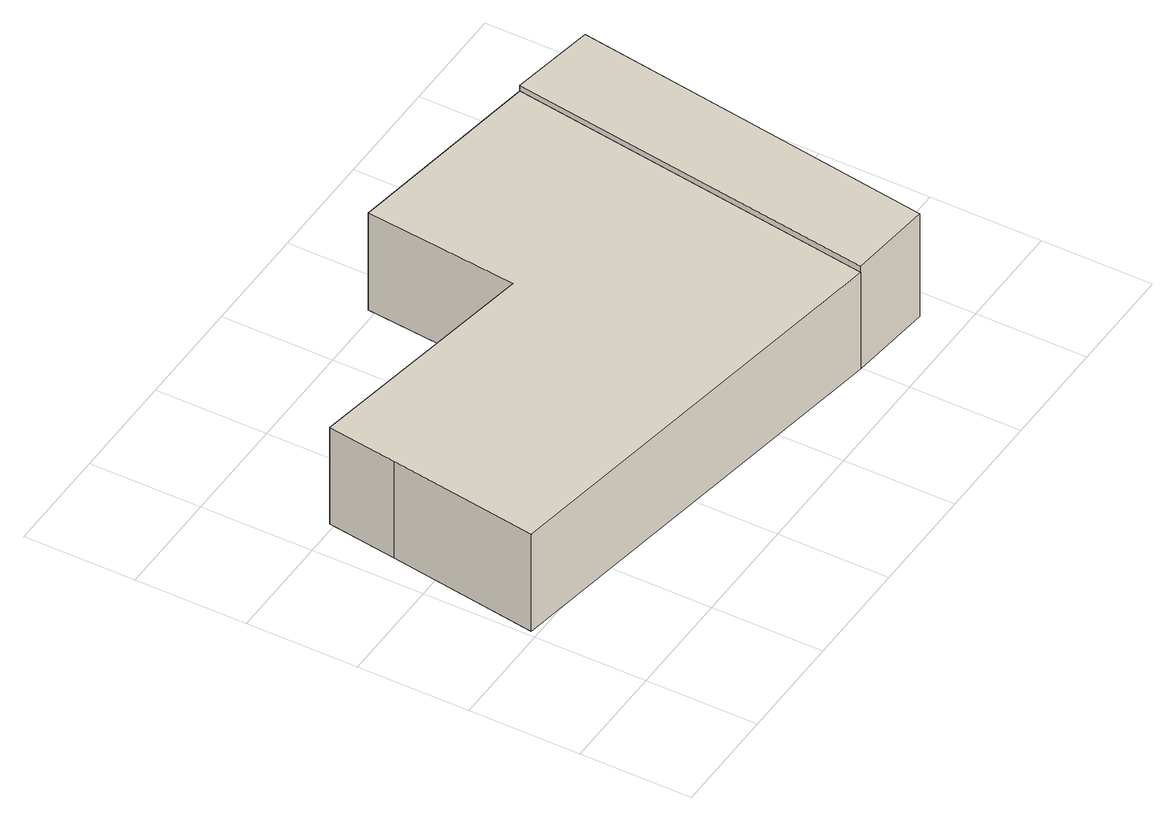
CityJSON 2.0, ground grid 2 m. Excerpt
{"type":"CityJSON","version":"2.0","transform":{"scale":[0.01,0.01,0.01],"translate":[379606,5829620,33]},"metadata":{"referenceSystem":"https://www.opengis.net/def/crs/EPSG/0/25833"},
"CityObjects":{
"building1":{"type":"Building","attributes":{"Gemeindeschluessel":"11000012","BezugspunktDach":"2200","function":"31001_1310","measuredHeight":1.99,"storeysAboveGround":1},"address":[{"country":"Germany","locality":"Berlin","thoroughfareNumber":"174","thoroughfareName":"Elchdamm"}],"geometry":[{"type":"Solid","lod":"1","boundaries":[[[[0,1,2,3,4,5,6]],[[7,8,9,10,11,12,13]],[[7,13,6,5]],[[8,7,5,4]],[[9,8,4,3]],[[10,9,3,2]],[[11,10,2,1]],[[12,11,1,0]],[[13,12,0,6]]]]}]},
"building2":{"type":"Building","attributes":{"Gemeindeschluessel":"11000012","BezugspunktDach":"2200","function":"51009_1610","measuredHeight":2.11,"storeysAboveGround":0},"address":[{"country":"Germany","locality":"Berlin"}],"geometry":[{"type":"Solid","lod":"1","boundaries":[[[[14,15,16,17]],[[11,18,19,12]],[[11,12,17,16]],[[18,11,16,15]],[[19,18,15,14]],[[12,19,14,17]]]]}]}
},
"vertices":[
[799,87,216],[896,757,216],[530,813,216],[503,536,216],[68,608,216],[50,482,216],[10,212,216],[50,482,17],[68,608,17],[503,536,17],[530,813,17],[896,757,17],[799,87,17],[10,212,17],
[952,71,228],[1050,731,228],[896,757,228],[799,87,228],[1050,731,17],[952,71,17]
]}
